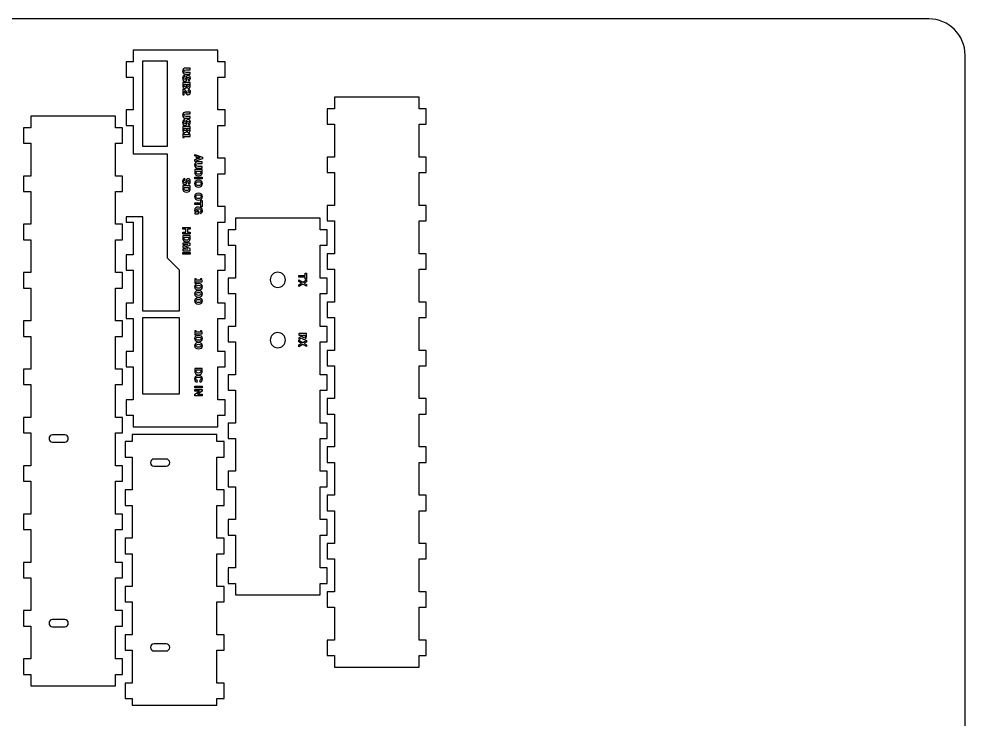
# Model space of a CAD drawing. Extents: x 15 to 785, y -585 to -15.
# Drawn here: x 393.1 to 785, y -304.9 to -15 of the extents above; entities that cross this region are included whole.
import ezdxf

# ---------------------------------------------------------------- set-up
doc = ezdxf.new("R2010")
doc.units = 0
doc.header["$MEASUREMENT"] = 0
doc.layers.add('LAYER_1', color=7, linetype='CONTINUOUS')

# ---------------------------------------------------------------- blocks, each defined once
blk = doc.blocks.new('BLOCK_2')
at = {"layer": 'LAYER_1', "color": 250}
blk.add_open_spline([(785, -570), (785, -578.28), (778.28, -585), (770, -585), (770, -585), (30, -585), (30, -585), (21.72, -585), (15, -578.28), (15, -570), (15, -570), (15, -30), (15, -30), (15, -21.72), (21.72, -15), (30, -15), (30, -15), (770, -15), (770, -15), (778.28, -15), (785, -21.72), (785, -30), (785, -30), (785, -570), (785, -570)], degree=3, knots=[0, 0, 0, 0, 1, 1, 1, 2, 2, 2, 3, 3, 3, 4, 4, 4, 5, 5, 5, 6, 6, 6, 7, 7, 7, 8, 8, 8, 8], dxfattribs=at)
blk = doc.blocks.new('BLOCK_10')
at = {"layer": 'LAYER_1', "color": 212}
for points in [[(469.06, -167.09), (469.06, -167.77), (465.93, -167.77), (465.93, -167.09), (469.06, -167.09)], [(469.06, -168.45), (469.06, -169.14), (467.06, -170.45), (467.06, -170.46), (469.06, -170.46), (469.06, -171.09), (465.93, -171.09), (465.93, -170.46), (467.94, -169.09), (467.94, -169.09), (465.93, -169.09), (465.93, -168.45), (469.06, -168.45)]]:
    blk.add_lwpolyline(points, dxfattribs=at)
for points, knots in [([(469.06, -159.7), (469.06, -159.7), (469.06, -160.66), (469.06, -160.66), (469.06, -161.61), (468.65, -162.33), (467.51, -162.33), (466.33, -162.33), (465.93, -161.6), (465.93, -160.66), (465.93, -160.66), (465.93, -159.7), (465.93, -159.7), (465.93, -159.7), (469.06, -159.7), (469.06, -159.7)], [0, 0, 0, 0, 1, 1, 1, 2, 2, 2, 3, 3, 3, 4, 4, 4, 5, 5, 5, 5]), ([(466.48, -160.7), (466.48, -161.38), (466.79, -161.64), (467.5, -161.64), (468.17, -161.64), (468.48, -161.38), (468.48, -160.69), (468.48, -160.69), (468.48, -160.38), (468.48, -160.38), (468.48, -160.38), (466.48, -160.38), (466.48, -160.38), (466.48, -160.38), (466.48, -160.7), (466.48, -160.7)], [0, 0, 0, 0, 1, 1, 1, 2, 2, 2, 3, 3, 3, 4, 4, 4, 5, 5, 5, 5]), ([(467.5, -162.68), (468.58, -162.68), (469.12, -163.31), (469.12, -164.1), (469.12, -164.89), (468.69, -165.24), (468.13, -165.37), (468.13, -165.37), (467.94, -164.72), (467.94, -164.72), (468.3, -164.62), (468.55, -164.47), (468.55, -164.1), (468.55, -163.62), (468.14, -163.37), (467.5, -163.37), (466.84, -163.37), (466.42, -163.63), (466.42, -164.11), (466.42, -164.47), (466.65, -164.66), (467.08, -164.77), (467.08, -164.77), (466.94, -165.41), (466.94, -165.41), (466.31, -165.26), (465.87, -164.89), (465.87, -164.1), (465.87, -163.29), (466.39, -162.68), (467.5, -162.68)], [0, 0, 0, 0, 1, 1, 1, 2, 2, 2, 3, 3, 3, 4, 4, 4, 5, 5, 5, 6, 6, 6, 7, 7, 7, 8, 8, 8, 9, 9, 9, 10, 10, 10, 10])]:
    blk.add_open_spline(points, degree=3, knots=knots, dxfattribs=at)
blk = doc.blocks.new('BLOCK_11')
at = {"layer": 'LAYER_1', "color": 212}
for points, knots in [([(466.46, -144.16), (466.46, -144.16), (466.46, -144.72), (466.46, -144.72), (466.46, -144.72), (468.44, -144.72), (468.44, -144.72), (468.36, -144.57), (468.29, -144.35), (468.29, -144.16), (468.29, -144.16), (468.85, -144.16), (468.85, -144.16), (468.86, -144.41), (468.93, -144.6), (469.06, -144.74), (469.06, -144.74), (469.06, -145.39), (469.06, -145.39), (469.06, -145.39), (466.46, -145.39), (466.46, -145.39), (466.46, -145.39), (466.46, -145.88), (466.46, -145.88), (466.46, -145.88), (465.93, -145.88), (465.93, -145.88), (465.93, -145.88), (465.93, -144.16), (465.93, -144.16), (465.93, -144.16), (466.46, -144.16), (466.46, -144.16)], [0, 0, 0, 0, 1, 1, 1, 2, 2, 2, 3, 3, 3, 4, 4, 4, 5, 5, 5, 6, 6, 6, 7, 7, 7, 8, 8, 8, 9, 9, 9, 10, 10, 10, 11, 11, 11, 11]), ([(467.49, -146.09), (468.47, -146.09), (469.12, -146.57), (469.12, -147.39), (469.12, -148.21), (468.47, -148.69), (467.49, -148.69), (466.51, -148.69), (465.87, -148.21), (465.87, -147.39), (465.87, -146.57), (466.51, -146.09), (467.49, -146.09)], [0, 0, 0, 0, 1, 1, 1, 2, 2, 2, 3, 3, 3, 4, 4, 4, 4]), ([(467.49, -148.01), (468.21, -148.01), (468.57, -147.78), (468.57, -147.39), (468.57, -146.98), (468.21, -146.77), (467.49, -146.77), (466.78, -146.77), (466.4, -147), (466.4, -147.39), (466.4, -147.79), (466.78, -148.01), (467.49, -148.01)], [0, 0, 0, 0, 1, 1, 1, 2, 2, 2, 3, 3, 3, 4, 4, 4, 4]), ([(467.49, -149.03), (468.47, -149.03), (469.12, -149.51), (469.12, -150.34), (469.12, -151.16), (468.47, -151.63), (467.49, -151.63), (466.51, -151.63), (465.87, -151.16), (465.87, -150.34), (465.87, -149.51), (466.51, -149.03), (467.49, -149.03)], [0, 0, 0, 0, 1, 1, 1, 2, 2, 2, 3, 3, 3, 4, 4, 4, 4]), ([(467.49, -150.95), (468.21, -150.95), (468.57, -150.73), (468.57, -150.34), (468.57, -149.93), (468.21, -149.72), (467.49, -149.72), (466.78, -149.72), (466.4, -149.94), (466.4, -150.34), (466.4, -150.74), (466.78, -150.95), (467.49, -150.95)], [0, 0, 0, 0, 1, 1, 1, 2, 2, 2, 3, 3, 3, 4, 4, 4, 4])]:
    blk.add_open_spline(points, degree=3, knots=knots, dxfattribs=at)
blk = doc.blocks.new('BLOCK_12')
at = {"layer": 'LAYER_1', "color": 212}
for points, knots in [([(467.49, -124.61), (468.47, -124.61), (469.12, -125.09), (469.12, -125.92), (469.12, -126.74), (468.47, -127.21), (467.49, -127.21), (466.51, -127.21), (465.87, -126.74), (465.87, -125.92), (465.87, -125.09), (466.51, -124.61), (467.49, -124.61)], [0, 0, 0, 0, 1, 1, 1, 2, 2, 2, 3, 3, 3, 4, 4, 4, 4]), ([(466.46, -122.68), (466.46, -122.68), (466.46, -123.25), (466.46, -123.25), (466.46, -123.25), (468.44, -123.25), (468.44, -123.25), (468.36, -123.1), (468.29, -122.87), (468.29, -122.69), (468.29, -122.69), (468.85, -122.69), (468.85, -122.69), (468.86, -122.93), (468.93, -123.13), (469.06, -123.27), (469.06, -123.27), (469.06, -123.91), (469.06, -123.91), (469.06, -123.91), (466.46, -123.91), (466.46, -123.91), (466.46, -123.91), (466.46, -124.41), (466.46, -124.41), (466.46, -124.41), (465.93, -124.41), (465.93, -124.41), (465.93, -124.41), (465.93, -122.68), (465.93, -122.68), (465.93, -122.68), (466.46, -122.68), (466.46, -122.68)], [0, 0, 0, 0, 1, 1, 1, 2, 2, 2, 3, 3, 3, 4, 4, 4, 5, 5, 5, 6, 6, 6, 7, 7, 7, 8, 8, 8, 9, 9, 9, 10, 10, 10, 11, 11, 11, 11]), ([(467.49, -126.53), (468.21, -126.53), (468.57, -126.31), (468.57, -125.92), (468.57, -125.51), (468.21, -125.3), (467.49, -125.3), (466.78, -125.3), (466.4, -125.52), (466.4, -125.92), (466.4, -126.32), (466.78, -126.53), (467.49, -126.53)], [0, 0, 0, 0, 1, 1, 1, 2, 2, 2, 3, 3, 3, 4, 4, 4, 4]), ([(467.49, -127.56), (468.47, -127.56), (469.12, -128.04), (469.12, -128.86), (469.12, -129.69), (468.47, -130.16), (467.49, -130.16), (466.51, -130.16), (465.87, -129.69), (465.87, -128.86), (465.87, -128.04), (466.51, -127.56), (467.49, -127.56)], [0, 0, 0, 0, 1, 1, 1, 2, 2, 2, 3, 3, 3, 4, 4, 4, 4]), ([(467.49, -129.48), (468.21, -129.48), (468.57, -129.26), (468.57, -128.86), (468.57, -128.46), (468.21, -128.24), (467.49, -128.24), (466.78, -128.24), (466.4, -128.47), (466.4, -128.86), (466.4, -129.26), (466.78, -129.48), (467.49, -129.48)], [0, 0, 0, 0, 1, 1, 1, 2, 2, 2, 3, 3, 3, 4, 4, 4, 4]), ([(467.49, -130.51), (468.47, -130.51), (469.12, -130.99), (469.12, -131.81), (469.12, -132.63), (468.47, -133.11), (467.49, -133.11), (466.51, -133.11), (465.87, -132.63), (465.87, -131.81), (465.87, -130.99), (466.51, -130.51), (467.49, -130.51)], [0, 0, 0, 0, 1, 1, 1, 2, 2, 2, 3, 3, 3, 4, 4, 4, 4]), ([(467.49, -132.43), (468.21, -132.43), (468.57, -132.2), (468.57, -131.81), (468.57, -131.4), (468.21, -131.19), (467.49, -131.19), (466.78, -131.19), (466.4, -131.42), (466.4, -131.81), (466.4, -132.21), (466.78, -132.43), (467.49, -132.43)], [0, 0, 0, 0, 1, 1, 1, 2, 2, 2, 3, 3, 3, 4, 4, 4, 4])]:
    blk.add_open_spline(points, degree=3, knots=knots, dxfattribs=at)
blk = doc.blocks.new('BLOCK_13')
at = {"layer": 'LAYER_1', "color": 212}
for points in [[(464.09, -101.42), (464.09, -102.11), (462.87, -102.11), (462.87, -103.34), (464.09, -103.34), (464.09, -104.03), (460.96, -104.03), (460.96, -103.34), (462.3, -103.34), (462.3, -102.11), (460.96, -102.11), (460.96, -101.42), (464.09, -101.42)], [(464.09, -111.69), (464.09, -112.37), (460.96, -112.37), (460.96, -111.69), (464.09, -111.69)]]:
    blk.add_lwpolyline(points, dxfattribs=at)
for points, knots in [([(464.09, -104.67), (464.09, -104.67), (464.09, -105.63), (464.09, -105.63), (464.09, -106.59), (463.68, -107.31), (462.54, -107.31), (461.36, -107.31), (460.96, -106.58), (460.96, -105.63), (460.96, -105.63), (460.96, -104.67), (460.96, -104.67), (460.96, -104.67), (464.09, -104.67), (464.09, -104.67)], [0, 0, 0, 0, 1, 1, 1, 2, 2, 2, 3, 3, 3, 4, 4, 4, 5, 5, 5, 5]), ([(461.52, -105.68), (461.52, -106.36), (461.82, -106.62), (462.53, -106.62), (463.2, -106.62), (463.51, -106.36), (463.51, -105.67), (463.51, -105.67), (463.51, -105.36), (463.51, -105.36), (463.51, -105.36), (461.52, -105.36), (461.52, -105.36), (461.52, -105.36), (461.52, -105.68), (461.52, -105.68)], [0, 0, 0, 0, 1, 1, 1, 2, 2, 2, 3, 3, 3, 4, 4, 4, 5, 5, 5, 5]), ([(464.09, -107.81), (464.09, -107.81), (464.09, -108.72), (464.09, -108.72), (464.09, -108.72), (461.79, -109.41), (461.79, -109.41), (461.79, -109.41), (461.79, -109.42), (461.79, -109.42), (461.79, -109.42), (464.09, -110.07), (464.09, -110.07), (464.09, -110.07), (464.09, -111.01), (464.09, -111.01), (464.09, -111.01), (460.96, -111.01), (460.96, -111.01), (460.96, -111.01), (460.96, -110.34), (460.96, -110.34), (460.96, -110.34), (463.09, -110.34), (463.09, -110.34), (463.09, -110.34), (463.09, -110.33), (463.09, -110.33), (462.82, -110.29), (462.63, -110.23), (462.4, -110.16), (462.4, -110.16), (460.96, -109.69), (460.96, -109.69), (460.96, -109.69), (460.96, -109.08), (460.96, -109.08), (460.96, -109.08), (462.4, -108.62), (462.4, -108.62), (462.63, -108.54), (462.77, -108.5), (463.13, -108.43), (463.13, -108.43), (463.13, -108.42), (463.13, -108.42), (463.13, -108.42), (460.96, -108.42), (460.96, -108.42), (460.96, -108.42), (460.96, -107.81), (460.96, -107.81), (460.96, -107.81), (464.09, -107.81), (464.09, -107.81)], [0, 0, 0, 0, 1, 1, 1, 2, 2, 2, 3, 3, 3, 4, 4, 4, 5, 5, 5, 6, 6, 6, 7, 7, 7, 8, 8, 8, 9, 9, 9, 10, 10, 10, 11, 11, 11, 12, 12, 12, 13, 13, 13, 14, 14, 14, 15, 15, 15, 16, 16, 16, 17, 17, 17, 18, 18, 18, 18])]:
    blk.add_open_spline(points, degree=3, knots=knots, dxfattribs=at)
blk = doc.blocks.new('BLOCK_14')
at = {"layer": 'LAYER_1', "color": 212}
blk.add_lwpolyline([(468.48, -91.15), (468.48, -90.22), (469.06, -90.22), (469.06, -92.78), (468.48, -92.78), (468.48, -91.84), (465.93, -91.84), (465.93, -91.15), (468.48, -91.15)], dxfattribs=at)
for points, knots in [([(467.49, -87.11), (468.59, -87.11), (469.12, -87.83), (469.12, -88.59), (469.12, -89.34), (468.59, -90.06), (467.49, -90.06), (466.39, -90.06), (465.87, -89.34), (465.87, -88.59), (465.87, -87.83), (466.39, -87.11), (467.49, -87.11)], [0, 0, 0, 0, 1, 1, 1, 2, 2, 2, 3, 3, 3, 4, 4, 4, 4]), ([(467.49, -89.38), (468.15, -89.38), (468.55, -89.07), (468.55, -88.59), (468.55, -88.1), (468.15, -87.8), (467.49, -87.8), (466.84, -87.8), (466.42, -88.1), (466.42, -88.59), (466.42, -89.07), (466.84, -89.38), (467.49, -89.38)], [0, 0, 0, 0, 1, 1, 1, 2, 2, 2, 3, 3, 3, 4, 4, 4, 4]), ([(467.5, -92.93), (468.49, -92.93), (469.12, -93.47), (469.12, -94.35), (469.12, -94.95), (468.88, -95.42), (468.11, -95.62), (468.11, -95.62), (467.94, -94.99), (467.94, -94.99), (468.38, -94.86), (468.55, -94.66), (468.55, -94.35), (468.55, -94.1), (468.4, -93.62), (467.52, -93.62), (466.64, -93.62), (466.42, -94.05), (466.42, -94.38), (466.42, -94.72), (466.64, -94.96), (466.98, -95.02), (466.98, -95.02), (466.98, -94.48), (466.98, -94.48), (466.98, -94.48), (467.5, -94.48), (467.5, -94.48), (467.5, -94.48), (467.5, -95.68), (467.5, -95.68), (467.5, -95.68), (465.93, -95.68), (465.93, -95.68), (465.93, -95.68), (465.93, -95.12), (465.93, -95.12), (465.93, -95.12), (466.36, -95.12), (466.36, -95.12), (466.36, -95.12), (466.36, -95.12), (466.36, -95.12), (466.17, -95.05), (465.87, -94.77), (465.87, -94.3), (465.87, -93.35), (466.56, -92.93), (467.5, -92.93)], [0, 0, 0, 0, 1, 1, 1, 2, 2, 2, 3, 3, 3, 4, 4, 4, 5, 5, 5, 6, 6, 6, 7, 7, 7, 8, 8, 8, 9, 9, 9, 10, 10, 10, 11, 11, 11, 12, 12, 12, 13, 13, 13, 14, 14, 14, 15, 15, 15, 16, 16, 16, 16])]:
    blk.add_open_spline(points, degree=3, knots=knots, dxfattribs=at)
blk = doc.blocks.new('BLOCK_15')
at = {"layer": 'LAYER_1', "color": 212}
for points, knots in [([(461.67, -81.04), (461.67, -81.04), (461.98, -81.56), (461.98, -81.56), (461.64, -81.73), (461.44, -82.05), (461.44, -82.41), (461.44, -82.72), (461.56, -82.95), (461.8, -82.95), (462.04, -82.95), (462.14, -82.73), (462.26, -82.32), (462.41, -81.76), (462.56, -81.18), (463.21, -81.18), (463.8, -81.18), (464.15, -81.63), (464.15, -82.31), (464.15, -82.95), (463.84, -83.33), (463.51, -83.55), (463.51, -83.55), (463.14, -83.07), (463.14, -83.07), (463.41, -82.91), (463.59, -82.61), (463.59, -82.3), (463.59, -82.01), (463.46, -81.85), (463.27, -81.85), (463.02, -81.85), (462.93, -82.08), (462.82, -82.49), (462.67, -83.04), (462.5, -83.63), (461.85, -83.63), (461.35, -83.63), (460.9, -83.25), (460.9, -82.37), (460.9, -81.7), (461.22, -81.27), (461.67, -81.04)], [0, 0, 0, 0, 1, 1, 1, 2, 2, 2, 3, 3, 3, 4, 4, 4, 5, 5, 5, 6, 6, 6, 7, 7, 7, 8, 8, 8, 9, 9, 9, 10, 10, 10, 11, 11, 11, 12, 12, 12, 13, 13, 13, 14, 14, 14, 14]), ([(464.09, -84.14), (464.09, -84.14), (464.09, -85.1), (464.09, -85.1), (464.09, -86.06), (463.68, -86.78), (462.54, -86.78), (461.36, -86.78), (460.96, -86.04), (460.96, -85.1), (460.96, -85.1), (460.96, -84.14), (460.96, -84.14), (460.96, -84.14), (464.09, -84.14), (464.09, -84.14)], [0, 0, 0, 0, 1, 1, 1, 2, 2, 2, 3, 3, 3, 4, 4, 4, 5, 5, 5, 5]), ([(461.52, -85.15), (461.52, -85.83), (461.82, -86.09), (462.53, -86.09), (463.2, -86.09), (463.51, -85.82), (463.51, -85.14), (463.51, -85.14), (463.51, -84.82), (463.51, -84.82), (463.51, -84.82), (461.52, -84.82), (461.52, -84.82), (461.52, -84.82), (461.52, -85.15), (461.52, -85.15)], [0, 0, 0, 0, 1, 1, 1, 2, 2, 2, 3, 3, 3, 4, 4, 4, 5, 5, 5, 5])]:
    blk.add_open_spline(points, degree=3, knots=knots, dxfattribs=at)
blk = doc.blocks.new('BLOCK_16')
at = {"layer": 'LAYER_1', "color": 212}
for points in [[(469.07, -72.22), (469.07, -72.87), (465.93, -73.98), (465.93, -73.28), (466.62, -73.05), (466.62, -71.98), (465.93, -71.74), (465.93, -71.11), (469.07, -72.22)], [(467.12, -72.89), (468.19, -72.53), (468.19, -72.52), (467.12, -72.15), (467.12, -72.89)], [(469.06, -80.52), (469.06, -81.2), (465.93, -81.2), (465.93, -80.52), (469.06, -80.52)]]:
    blk.add_lwpolyline(points, dxfattribs=at)
for points, knots in [([(467.12, -74.23), (467.12, -74.23), (469.06, -74.23), (469.06, -74.23), (469.06, -74.23), (469.06, -74.92), (469.06, -74.92), (469.06, -74.92), (467.14, -74.92), (467.14, -74.92), (466.69, -74.92), (466.43, -75.1), (466.43, -75.51), (466.43, -75.91), (466.68, -76.08), (467.14, -76.08), (467.14, -76.08), (469.06, -76.08), (469.06, -76.08), (469.06, -76.08), (469.06, -76.76), (469.06, -76.76), (469.06, -76.76), (467.13, -76.76), (467.13, -76.76), (466.36, -76.76), (465.88, -76.37), (465.88, -75.5), (465.88, -74.63), (466.36, -74.23), (467.12, -74.23)], [0, 0, 0, 0, 1, 1, 1, 2, 2, 2, 3, 3, 3, 4, 4, 4, 5, 5, 5, 6, 6, 6, 7, 7, 7, 8, 8, 8, 9, 9, 9, 10, 10, 10, 10]), ([(469.06, -77.35), (469.06, -77.35), (469.06, -78.31), (469.06, -78.31), (469.06, -79.27), (468.65, -79.99), (467.51, -79.99), (466.33, -79.99), (465.93, -79.26), (465.93, -78.31), (465.93, -78.31), (465.93, -77.35), (465.93, -77.35), (465.93, -77.35), (469.06, -77.35), (469.06, -77.35)], [0, 0, 0, 0, 1, 1, 1, 2, 2, 2, 3, 3, 3, 4, 4, 4, 5, 5, 5, 5]), ([(466.48, -78.36), (466.48, -79.04), (466.79, -79.3), (467.5, -79.3), (468.17, -79.3), (468.48, -79.04), (468.48, -78.35), (468.48, -78.35), (468.48, -78.04), (468.48, -78.04), (468.48, -78.04), (466.48, -78.04), (466.48, -78.04), (466.48, -78.04), (466.48, -78.36), (466.48, -78.36)], [0, 0, 0, 0, 1, 1, 1, 2, 2, 2, 3, 3, 3, 4, 4, 4, 5, 5, 5, 5]), ([(467.49, -81.73), (468.59, -81.73), (469.12, -82.45), (469.12, -83.21), (469.12, -83.96), (468.59, -84.68), (467.49, -84.68), (466.39, -84.68), (465.87, -83.96), (465.87, -83.21), (465.87, -82.45), (466.39, -81.73), (467.49, -81.73)], [0, 0, 0, 0, 1, 1, 1, 2, 2, 2, 3, 3, 3, 4, 4, 4, 4]), ([(467.49, -84), (468.15, -84), (468.55, -83.69), (468.55, -83.21), (468.55, -82.72), (468.15, -82.42), (467.49, -82.42), (466.84, -82.42), (466.42, -82.72), (466.42, -83.21), (466.42, -83.69), (466.84, -84), (467.49, -84)], [0, 0, 0, 0, 1, 1, 1, 2, 2, 2, 3, 3, 3, 4, 4, 4, 4])]:
    blk.add_open_spline(points, degree=3, knots=knots, dxfattribs=at)
blk = doc.blocks.new('BLOCK_17')
at = {"layer": 'LAYER_1', "color": 212}
for points, knots in [([(462.16, -53.62), (462.16, -53.62), (464.09, -53.62), (464.09, -53.62), (464.09, -53.62), (464.09, -54.31), (464.09, -54.31), (464.09, -54.31), (462.17, -54.31), (462.17, -54.31), (461.72, -54.31), (461.47, -54.48), (461.47, -54.89), (461.47, -55.3), (461.72, -55.47), (462.17, -55.47), (462.17, -55.47), (464.09, -55.47), (464.09, -55.47), (464.09, -55.47), (464.09, -56.14), (464.09, -56.14), (464.09, -56.14), (462.16, -56.14), (462.16, -56.14), (461.39, -56.14), (460.91, -55.75), (460.91, -54.88), (460.91, -54.01), (461.39, -53.62), (462.16, -53.62)], [0, 0, 0, 0, 1, 1, 1, 2, 2, 2, 3, 3, 3, 4, 4, 4, 5, 5, 5, 6, 6, 6, 7, 7, 7, 8, 8, 8, 9, 9, 9, 10, 10, 10, 10]), ([(461.67, -56.52), (461.67, -56.52), (461.98, -57.04), (461.98, -57.04), (461.64, -57.21), (461.44, -57.52), (461.44, -57.88), (461.44, -58.2), (461.56, -58.43), (461.8, -58.43), (462.04, -58.43), (462.14, -58.2), (462.26, -57.79), (462.41, -57.24), (462.56, -56.65), (463.21, -56.65), (463.8, -56.65), (464.15, -57.11), (464.15, -57.78), (464.15, -58.42), (463.84, -58.81), (463.51, -59.03), (463.51, -59.03), (463.14, -58.55), (463.14, -58.55), (463.41, -58.38), (463.59, -58.08), (463.59, -57.78), (463.59, -57.49), (463.46, -57.32), (463.27, -57.32), (463.02, -57.32), (462.93, -57.56), (462.82, -57.97), (462.67, -58.52), (462.5, -59.1), (461.85, -59.1), (461.35, -59.1), (460.9, -58.72), (460.9, -57.85), (460.9, -57.17), (461.22, -56.75), (461.67, -56.52)], [0, 0, 0, 0, 1, 1, 1, 2, 2, 2, 3, 3, 3, 4, 4, 4, 5, 5, 5, 6, 6, 6, 7, 7, 7, 8, 8, 8, 9, 9, 9, 10, 10, 10, 11, 11, 11, 12, 12, 12, 13, 13, 13, 14, 14, 14, 14]), ([(464.09, -59.61), (464.09, -59.61), (464.09, -60.87), (464.09, -60.87), (464.09, -61.44), (463.95, -61.98), (463.31, -61.98), (462.87, -61.98), (462.66, -61.7), (462.6, -61.39), (462.6, -61.39), (462.59, -61.39), (462.59, -61.39), (462.52, -61.77), (462.32, -62.07), (461.82, -62.07), (461.19, -62.07), (460.96, -61.51), (460.96, -60.93), (460.96, -60.93), (460.96, -59.61), (460.96, -59.61), (460.96, -59.61), (464.09, -59.61), (464.09, -59.61)], [0, 0, 0, 0, 1, 1, 1, 2, 2, 2, 3, 3, 3, 4, 4, 4, 5, 5, 5, 6, 6, 6, 7, 7, 7, 8, 8, 8, 8]), ([(461.5, -62.45), (461.5, -62.45), (461.5, -63.01), (461.5, -63.01), (461.5, -63.01), (463.47, -63.01), (463.47, -63.01), (463.39, -62.86), (463.32, -62.64), (463.32, -62.46), (463.32, -62.46), (463.89, -62.46), (463.89, -62.46), (463.89, -62.7), (463.96, -62.89), (464.09, -63.03), (464.09, -63.03), (464.09, -63.68), (464.09, -63.68), (464.09, -63.68), (461.5, -63.68), (461.5, -63.68), (461.5, -63.68), (461.5, -64.17), (461.5, -64.17), (461.5, -64.17), (460.96, -64.17), (460.96, -64.17), (460.96, -64.17), (460.96, -62.45), (460.96, -62.45), (460.96, -62.45), (461.5, -62.45), (461.5, -62.45)], [0, 0, 0, 0, 1, 1, 1, 2, 2, 2, 3, 3, 3, 4, 4, 4, 5, 5, 5, 6, 6, 6, 7, 7, 7, 8, 8, 8, 9, 9, 9, 10, 10, 10, 11, 11, 11, 11]), ([(461.48, -60.85), (461.48, -61.23), (461.64, -61.4), (461.9, -61.4), (462.18, -61.4), (462.31, -61.2), (462.31, -60.82), (462.31, -60.82), (462.31, -60.29), (462.31, -60.29), (462.31, -60.29), (461.48, -60.29), (461.48, -60.29), (461.48, -60.29), (461.48, -60.85), (461.48, -60.85)], [0, 0, 0, 0, 1, 1, 1, 2, 2, 2, 3, 3, 3, 4, 4, 4, 5, 5, 5, 5]), ([(462.8, -60.8), (462.8, -61.16), (462.93, -61.32), (463.18, -61.32), (463.42, -61.32), (463.56, -61.18), (463.56, -60.81), (463.56, -60.81), (463.56, -60.29), (463.56, -60.29), (463.56, -60.29), (462.8, -60.29), (462.8, -60.29), (462.8, -60.29), (462.8, -60.8), (462.8, -60.8)], [0, 0, 0, 0, 1, 1, 1, 2, 2, 2, 3, 3, 3, 4, 4, 4, 5, 5, 5, 5])]:
    blk.add_open_spline(points, degree=3, knots=knots, dxfattribs=at)
blk = doc.blocks.new('BLOCK_18')
at = {"layer": 'LAYER_1', "color": 212}
for points, knots in [([(461.67, -38.24), (461.67, -38.24), (461.98, -38.76), (461.98, -38.76), (461.64, -38.93), (461.44, -39.25), (461.44, -39.61), (461.44, -39.92), (461.56, -40.15), (461.8, -40.15), (462.04, -40.15), (462.14, -39.93), (462.26, -39.52), (462.41, -38.96), (462.56, -38.38), (463.21, -38.38), (463.8, -38.38), (464.15, -38.83), (464.15, -39.51), (464.15, -40.15), (463.84, -40.53), (463.51, -40.75), (463.51, -40.75), (463.14, -40.27), (463.14, -40.27), (463.41, -40.11), (463.59, -39.81), (463.59, -39.5), (463.59, -39.21), (463.46, -39.05), (463.27, -39.05), (463.02, -39.05), (462.93, -39.28), (462.82, -39.69), (462.67, -40.24), (462.5, -40.83), (461.85, -40.83), (461.35, -40.83), (460.9, -40.45), (460.9, -39.57), (460.9, -38.9), (461.22, -38.47), (461.67, -38.24)], [0, 0, 0, 0, 1, 1, 1, 2, 2, 2, 3, 3, 3, 4, 4, 4, 5, 5, 5, 6, 6, 6, 7, 7, 7, 8, 8, 8, 9, 9, 9, 10, 10, 10, 11, 11, 11, 12, 12, 12, 13, 13, 13, 14, 14, 14, 14]), ([(462.16, -35.34), (462.16, -35.34), (464.09, -35.34), (464.09, -35.34), (464.09, -35.34), (464.09, -36.03), (464.09, -36.03), (464.09, -36.03), (462.17, -36.03), (462.17, -36.03), (461.72, -36.03), (461.47, -36.2), (461.47, -36.61), (461.47, -37.02), (461.72, -37.19), (462.17, -37.19), (462.17, -37.19), (464.09, -37.19), (464.09, -37.19), (464.09, -37.19), (464.09, -37.87), (464.09, -37.87), (464.09, -37.87), (462.16, -37.87), (462.16, -37.87), (461.39, -37.87), (460.91, -37.48), (460.91, -36.61), (460.91, -35.73), (461.39, -35.34), (462.16, -35.34)], [0, 0, 0, 0, 1, 1, 1, 2, 2, 2, 3, 3, 3, 4, 4, 4, 5, 5, 5, 6, 6, 6, 7, 7, 7, 8, 8, 8, 9, 9, 9, 10, 10, 10, 10]), ([(464.09, -41.34), (464.09, -41.34), (464.09, -42.59), (464.09, -42.59), (464.09, -43.17), (463.95, -43.71), (463.31, -43.71), (462.87, -43.71), (462.66, -43.43), (462.6, -43.11), (462.6, -43.11), (462.59, -43.11), (462.59, -43.11), (462.52, -43.49), (462.32, -43.79), (461.82, -43.79), (461.19, -43.79), (460.96, -43.24), (460.96, -42.66), (460.96, -42.66), (460.96, -41.34), (460.96, -41.34), (460.96, -41.34), (464.09, -41.34), (464.09, -41.34)], [0, 0, 0, 0, 1, 1, 1, 2, 2, 2, 3, 3, 3, 4, 4, 4, 5, 5, 5, 6, 6, 6, 7, 7, 7, 8, 8, 8, 8]), ([(461.48, -42.57), (461.48, -42.95), (461.64, -43.12), (461.9, -43.12), (462.18, -43.12), (462.31, -42.92), (462.31, -42.54), (462.31, -42.54), (462.31, -42.02), (462.31, -42.02), (462.31, -42.02), (461.48, -42.02), (461.48, -42.02), (461.48, -42.02), (461.48, -42.57), (461.48, -42.57)], [0, 0, 0, 0, 1, 1, 1, 2, 2, 2, 3, 3, 3, 4, 4, 4, 5, 5, 5, 5]), ([(462.8, -42.52), (462.8, -42.88), (462.93, -43.05), (463.18, -43.05), (463.42, -43.05), (463.56, -42.9), (463.56, -42.53), (463.56, -42.53), (463.56, -42.02), (463.56, -42.02), (463.56, -42.02), (462.8, -42.02), (462.8, -42.02), (462.8, -42.02), (462.8, -42.52), (462.8, -42.52)], [0, 0, 0, 0, 1, 1, 1, 2, 2, 2, 3, 3, 3, 4, 4, 4, 5, 5, 5, 5]), ([(461.03, -44.15), (461.48, -44.15), (461.92, -44.26), (462.45, -45.08), (462.76, -45.57), (462.87, -45.76), (463.19, -45.76), (463.42, -45.76), (463.57, -45.61), (463.57, -45.35), (463.57, -45.1), (463.41, -44.84), (463.12, -44.66), (463.12, -44.66), (463.47, -44.18), (463.47, -44.18), (463.88, -44.45), (464.15, -44.82), (464.15, -45.37), (464.15, -46.04), (463.79, -46.43), (463.24, -46.43), (462.89, -46.43), (462.58, -46.33), (462.2, -45.73), (461.91, -45.28), (461.68, -44.98), (461.5, -44.96), (461.5, -44.96), (461.5, -46.45), (461.5, -46.45), (461.5, -46.45), (460.96, -46.45), (460.96, -46.45), (460.96, -46.45), (460.96, -44.15), (460.96, -44.15), (460.96, -44.15), (461.03, -44.15), (461.03, -44.15)], [0, 0, 0, 0, 1, 1, 1, 2, 2, 2, 3, 3, 3, 4, 4, 4, 5, 5, 5, 6, 6, 6, 7, 7, 7, 8, 8, 8, 9, 9, 9, 10, 10, 10, 11, 11, 11, 12, 12, 12, 13, 13, 13, 13])]:
    blk.add_open_spline(points, degree=3, knots=knots, dxfattribs=at)
blk = doc.blocks.new('BLOCK_19')
at = {"layer": 'LAYER_1', "color": 212}
for points in [[(511.63, -121.21), (511.63, -120.28), (512.2, -120.28), (512.2, -122.83), (511.63, -122.83), (511.63, -121.9), (509.07, -121.9), (509.07, -121.21), (511.63, -121.21)], [(510.73, -124.02), (512.2, -123.11), (512.2, -123.89), (511.26, -124.45), (512.2, -124.98), (512.2, -125.69), (510.72, -124.8), (509.07, -125.82), (509.07, -125.05), (510.17, -124.39), (509.07, -123.74), (509.07, -123.02), (510.73, -124.02)]]:
    blk.add_lwpolyline(points, dxfattribs=at)
blk = doc.blocks.new('BLOCK_20')
at = {"layer": 'LAYER_1', "color": 212}
blk.add_lwpolyline([(510.69, -149.01), (512.17, -148.09), (512.17, -148.88), (511.23, -149.44), (512.17, -149.97), (512.17, -150.68), (510.69, -149.79), (509.04, -150.8), (509.04, -150.03), (510.14, -149.37), (509.04, -148.73), (509.04, -148), (510.69, -149.01)], dxfattribs=at)
for points, knots in [([(512.17, -145.29), (512.17, -145.29), (512.17, -146.47), (512.17, -146.47), (512.17, -147.24), (511.9, -147.7), (511.2, -147.7), (510.71, -147.7), (510.44, -147.47), (510.31, -147.05), (510.31, -147.05), (509.04, -147.74), (509.04, -147.74), (509.04, -147.74), (509.04, -147.02), (509.04, -147.02), (509.04, -147.02), (510.22, -146.37), (510.22, -146.37), (510.22, -146.37), (510.22, -145.97), (510.22, -145.97), (510.22, -145.97), (509.04, -145.97), (509.04, -145.97), (509.04, -145.97), (509.04, -145.29), (509.04, -145.29), (509.04, -145.29), (512.17, -145.29), (512.17, -145.29)], [0, 0, 0, 0, 1, 1, 1, 2, 2, 2, 3, 3, 3, 4, 4, 4, 5, 5, 5, 6, 6, 6, 7, 7, 7, 8, 8, 8, 9, 9, 9, 10, 10, 10, 10]), ([(510.75, -146.44), (510.75, -146.83), (510.87, -147.03), (511.19, -147.03), (511.49, -147.03), (511.61, -146.83), (511.61, -146.44), (511.61, -146.44), (511.61, -145.97), (511.61, -145.97), (511.61, -145.97), (510.75, -145.97), (510.75, -145.97), (510.75, -145.97), (510.75, -146.44), (510.75, -146.44)], [0, 0, 0, 0, 1, 1, 1, 2, 2, 2, 3, 3, 3, 4, 4, 4, 5, 5, 5, 5])]:
    blk.add_open_spline(points, degree=3, knots=knots, dxfattribs=at)

msp = doc.modelspace()

# ---------------------------------------------------------------- linework, layer by layer
at = {"layer": 'LAYER_1', "color": 250}
for points in [[(475.48, -179.1), (478.48, -179.1), (478.48, -172.7), (475.48, -172.7), (475.48, -159.1), (478.48, -159.1), (478.48, -152.7), (475.48, -152.7), (475.48, -139.1), (478.48, -139.1), (478.48, -132.7), (475.48, -132.7), (475.48, -119.1), (478.48, -119.1), (478.48, -112.7), (475.48, -112.7), (475.48, -99.1), (478.48, -99.1), (478.48, -92.7), (475.48, -92.7), (475.48, -79.1), (478.48, -79.1), (478.48, -72.7), (475.48, -72.7), (475.48, -59.1), (478.48, -59.1), (478.48, -52.7), (475.48, -52.7), (475.48, -39.1), (478.48, -39.1), (478.48, -32.7), (475.48, -32.7), (475.48, -27.9), (440.48, -27.9), (440.48, -32.7), (437.48, -32.7), (437.48, -39.1), (440.48, -39.1), (440.48, -52.7), (437.48, -52.7), (437.48, -59.1), (440.48, -59.1), (440.48, -67.9), (440.48, -67.9), (440.48, -70.9), (454.51, -70.9), (454.51, -113.9), (459.48, -118.87), (459.48, -136.09), (444.48, -136.09), (444.48, -116.79), (444.48, -98.4), (444.48, -96.92), (437.48, -96.92), (437.48, -97.4), (437.48, -98.4), (437.48, -99.1), (440.48, -99.1), (440.48, -112.7), (437.48, -112.7), (437.48, -119.1), (440.48, -119.1), (440.48, -132.7), (437.48, -132.7), (437.48, -139.1), (440.48, -139.1), (440.48, -152.7), (437.48, -152.7), (437.48, -159.1), (440.48, -159.1), (440.48, -172.7), (437.48, -172.7), (437.48, -179.1), (440.48, -179.1), (440.48, -183.9), (475.48, -183.9), (475.48, -179.1)], [(444.48, -67.9), (444.48, -32.4), (454.51, -32.4), (454.51, -67.9), (444.48, -67.9)], [(561.82, -58.65), (561.82, -52.25), (558.82, -52.25), (558.82, -47.45), (523.82, -47.45), (523.82, -52.25), (520.82, -52.25), (520.82, -58.65), (523.82, -58.65), (523.82, -72.25), (520.82, -72.25), (520.82, -78.65), (523.82, -78.65), (523.82, -92.25), (520.82, -92.25), (520.82, -98.65), (523.82, -98.65), (523.82, -112.25), (520.82, -112.25), (520.82, -118.65), (523.82, -118.65), (523.82, -132.25), (520.82, -132.25), (520.82, -138.65), (523.82, -138.65), (523.82, -152.25), (520.82, -152.25), (520.82, -158.65), (523.82, -158.65), (523.82, -172.25), (520.82, -172.25), (520.82, -178.65), (523.82, -178.65), (523.82, -192.25), (520.82, -192.25), (520.82, -198.65), (523.82, -198.65), (523.82, -212.25), (520.82, -212.25), (520.82, -218.65), (523.82, -218.65), (523.82, -232.25), (520.82, -232.25), (520.82, -238.65), (523.82, -238.65), (523.82, -252.25), (520.82, -252.25), (520.82, -258.65), (523.82, -258.65), (523.82, -272.25), (520.82, -272.25), (520.82, -278.65), (523.82, -278.65), (523.82, -283.44), (558.82, -283.44), (558.82, -278.65), (561.82, -278.65), (561.82, -272.25), (558.82, -272.25), (558.82, -258.65), (561.82, -258.65), (561.82, -252.25), (558.82, -252.25), (558.82, -238.65), (561.82, -238.65), (561.82, -232.25), (558.82, -232.25), (558.82, -218.65), (561.82, -218.65), (561.82, -212.25), (558.82, -212.25), (558.82, -198.65), (561.82, -198.65), (561.82, -192.25), (558.82, -192.25), (558.82, -178.65), (561.82, -178.65), (561.82, -172.25), (558.82, -172.25), (558.82, -158.65), (561.82, -158.65), (561.82, -152.25), (558.82, -152.25), (558.82, -138.65), (561.82, -138.65), (561.82, -132.25), (558.82, -132.25), (558.82, -118.65), (561.82, -118.65), (561.82, -112.25), (558.82, -112.25), (558.82, -98.65), (561.82, -98.65), (561.82, -92.25), (558.82, -92.25), (558.82, -78.65), (561.82, -78.65), (561.82, -72.25), (558.82, -72.25), (558.82, -58.65), (561.82, -58.65)], [(436.06, -66.45), (436.06, -60.05), (433.06, -60.05), (433.06, -55.25), (398.06, -55.25), (398.06, -60.05), (395.06, -60.05), (395.06, -66.45), (398.06, -66.45), (398.06, -80.05), (395.06, -80.05), (395.06, -86.45), (398.06, -86.45), (398.06, -100.05), (395.06, -100.05), (395.06, -106.45), (398.06, -106.45), (398.06, -120.05), (395.06, -120.05), (395.06, -126.45), (398.06, -126.45), (398.06, -140.05), (395.06, -140.05), (395.06, -146.45), (398.06, -146.45), (398.06, -160.05), (395.06, -160.05), (395.06, -166.45), (398.06, -166.45), (398.06, -180.05), (395.06, -180.05), (395.06, -186.45), (398.06, -186.45), (398.06, -200.05), (395.06, -200.05), (395.06, -206.45), (398.06, -206.45), (398.06, -220.05), (395.06, -220.05), (395.06, -226.45), (398.06, -226.45), (398.06, -240.05), (395.06, -240.05), (395.06, -246.45), (398.06, -246.45), (398.06, -260.05), (395.06, -260.05), (395.06, -266.45), (398.06, -266.45), (398.06, -280.05), (395.06, -280.05), (395.06, -286.45), (398.06, -286.45), (398.06, -291.25), (433.06, -291.25), (433.06, -286.45), (436.06, -286.45), (436.06, -280.05), (433.06, -280.05), (433.06, -266.45), (436.06, -266.45), (436.06, -260.05), (433.06, -260.05), (433.06, -246.45), (436.06, -246.45), (436.06, -240.05), (433.06, -240.05), (433.06, -226.45), (436.06, -226.45), (436.06, -220.05), (433.06, -220.05), (433.06, -206.45), (436.06, -206.45), (436.06, -200.05), (433.06, -200.05), (433.06, -186.45), (436.06, -186.45), (436.06, -180.05), (433.06, -180.05), (433.06, -166.45), (436.06, -166.45), (436.06, -160.05), (433.06, -160.05), (433.06, -146.45), (436.06, -146.45), (436.06, -140.05), (433.06, -140.05), (433.06, -126.45), (436.06, -126.45), (436.06, -120.05), (433.06, -120.05), (433.06, -106.45), (436.06, -106.45), (436.06, -100.05), (433.06, -100.05), (433.06, -86.45), (436.06, -86.45), (436.06, -80.05), (433.06, -80.05), (433.06, -66.45), (436.06, -66.45)], [(517.83, -253.55), (517.83, -248.75), (520.83, -248.75), (520.83, -242.35), (517.83, -242.35), (517.83, -228.75), (520.83, -228.75), (520.83, -222.35), (517.83, -222.35), (517.83, -208.75), (520.83, -208.75), (520.83, -202.35), (517.83, -202.35), (517.83, -188.75), (520.83, -188.75), (520.83, -182.35), (517.83, -182.35), (517.83, -168.75), (520.83, -168.75), (520.83, -162.35), (517.83, -162.35), (517.83, -148.75), (520.83, -148.75), (520.83, -142.35), (517.83, -142.35), (517.83, -128.75), (520.83, -128.75), (520.83, -122.35), (517.83, -122.35), (517.83, -108.75), (520.83, -108.75), (520.83, -102.35), (517.83, -102.35), (517.83, -97.55), (482.83, -97.55), (482.83, -102.35), (479.83, -102.35), (479.83, -108.75), (482.83, -108.75), (482.83, -122.35), (479.83, -122.35), (479.83, -128.75), (482.83, -128.75), (482.83, -142.35), (479.83, -142.35), (479.83, -148.75), (482.83, -148.75), (482.83, -162.35), (479.83, -162.35), (479.83, -168.75), (482.83, -168.75), (482.83, -182.35), (479.83, -182.35), (479.83, -188.75), (482.83, -188.75), (482.83, -202.35), (479.83, -202.35), (479.83, -208.75), (482.83, -208.75), (482.83, -222.35), (479.83, -222.35), (479.83, -228.75), (482.83, -228.75), (482.83, -242.35), (479.83, -242.35), (479.83, -248.75), (482.83, -248.75), (482.83, -253.55), (517.83, -253.55)], [(444.48, -170.4), (444.48, -138.69), (459.48, -138.69), (459.48, -170.4), (444.48, -170.4)], [(475.06, -187.05), (440.06, -187.05), (440.06, -190.05), (437.06, -190.05), (437.06, -196.45), (440.06, -196.45), (440.06, -210.05), (437.06, -210.05), (437.06, -216.45), (440.06, -216.45), (440.06, -230.05), (437.06, -230.05), (437.06, -236.45), (440.06, -236.45), (440.06, -250.05), (437.06, -250.05), (437.06, -256.45), (440.06, -256.45), (440.06, -270.05), (437.06, -270.05), (437.06, -276.45), (440.06, -276.45), (440.06, -290.05), (437.06, -290.05), (437.06, -296.45), (440.06, -296.45), (440.06, -299.25), (475.06, -299.25), (475.06, -296.45), (478.06, -296.45), (478.06, -290.05), (475.06, -290.05), (475.06, -276.45), (478.06, -276.45), (478.06, -270.05), (475.06, -270.05), (475.06, -256.45), (478.06, -256.45), (478.06, -250.05), (475.06, -250.05), (475.06, -236.45), (478.06, -236.45), (478.06, -230.05), (475.06, -230.05), (475.06, -216.45), (478.06, -216.45), (478.06, -210.05), (475.06, -210.05), (475.06, -196.45), (478.06, -196.45), (478.06, -190.05), (475.06, -190.05), (475.06, -187.05)]]:
    msp.add_lwpolyline(points, dxfattribs=at)
for points, knots in [([(503.45, -123.05), (503.45, -124.77), (502.05, -126.17), (500.33, -126.17), (498.6, -126.17), (497.2, -124.77), (497.2, -123.05), (497.2, -121.32), (498.6, -119.92), (500.33, -119.92), (502.05, -119.92), (503.45, -121.32), (503.45, -123.05)], [0, 0, 0, 0, 1, 1, 1, 2, 2, 2, 3, 3, 3, 4, 4, 4, 4]), ([(503.45, -148.05), (503.45, -149.77), (502.05, -151.17), (500.33, -151.17), (498.6, -151.17), (497.2, -149.77), (497.2, -148.05), (497.2, -146.32), (498.6, -144.92), (500.33, -144.92), (502.05, -144.92), (503.45, -146.32), (503.45, -148.05)], [0, 0, 0, 0, 1, 1, 1, 2, 2, 2, 3, 3, 3, 4, 4, 4, 4]), ([(413.56, -188.75), (413.56, -189.57), (412.89, -190.25), (412.06, -190.25), (412.06, -190.25), (407.06, -190.25), (407.06, -190.25), (406.23, -190.25), (405.56, -189.57), (405.56, -188.75), (405.56, -188.75), (405.56, -188.75), (405.56, -188.75), (405.56, -187.92), (406.23, -187.25), (407.06, -187.25), (407.06, -187.25), (412.06, -187.25), (412.06, -187.25), (412.89, -187.25), (413.56, -187.92), (413.56, -188.75), (413.56, -188.75), (413.56, -188.75), (413.56, -188.75)], [0, 0, 0, 0, 1, 1, 1, 2, 2, 2, 3, 3, 3, 4, 4, 4, 5, 5, 5, 6, 6, 6, 7, 7, 7, 8, 8, 8, 8]), ([(455.56, -198.75), (455.56, -199.57), (454.89, -200.25), (454.06, -200.25), (454.06, -200.25), (449.06, -200.25), (449.06, -200.25), (448.23, -200.25), (447.56, -199.57), (447.56, -198.75), (447.56, -198.75), (447.56, -198.75), (447.56, -198.75), (447.56, -197.92), (448.23, -197.25), (449.06, -197.25), (449.06, -197.25), (454.06, -197.25), (454.06, -197.25), (454.89, -197.25), (455.56, -197.92), (455.56, -198.75), (455.56, -198.75), (455.56, -198.75), (455.56, -198.75)], [0, 0, 0, 0, 1, 1, 1, 2, 2, 2, 3, 3, 3, 4, 4, 4, 5, 5, 5, 6, 6, 6, 7, 7, 7, 8, 8, 8, 8]), ([(413.56, -265.25), (413.56, -266.07), (412.89, -266.75), (412.06, -266.75), (412.06, -266.75), (407.06, -266.75), (407.06, -266.75), (406.23, -266.75), (405.56, -266.07), (405.56, -265.25), (405.56, -265.25), (405.56, -265.25), (405.56, -265.25), (405.56, -264.42), (406.23, -263.75), (407.06, -263.75), (407.06, -263.75), (412.06, -263.75), (412.06, -263.75), (412.89, -263.75), (413.56, -264.42), (413.56, -265.25), (413.56, -265.25), (413.56, -265.25), (413.56, -265.25)], [0, 0, 0, 0, 1, 1, 1, 2, 2, 2, 3, 3, 3, 4, 4, 4, 5, 5, 5, 6, 6, 6, 7, 7, 7, 8, 8, 8, 8]), ([(455.56, -275.25), (455.56, -276.08), (454.89, -276.75), (454.06, -276.75), (454.06, -276.75), (449.06, -276.75), (449.06, -276.75), (448.23, -276.75), (447.56, -276.08), (447.56, -275.25), (447.56, -275.25), (447.56, -275.25), (447.56, -275.25), (447.56, -274.42), (448.23, -273.75), (449.06, -273.75), (449.06, -273.75), (454.06, -273.75), (454.06, -273.75), (454.89, -273.75), (455.56, -274.42), (455.56, -275.25), (455.56, -275.25), (455.56, -275.25), (455.56, -275.25)], [0, 0, 0, 0, 1, 1, 1, 2, 2, 2, 3, 3, 3, 4, 4, 4, 5, 5, 5, 6, 6, 6, 7, 7, 7, 8, 8, 8, 8])]:
    msp.add_open_spline(points, degree=3, knots=knots, dxfattribs=at)

# ---------------------------------------------------------------- block references
at = {"layer": 'LAYER_1'}
for name in ['BLOCK_2', 'BLOCK_18', 'BLOCK_17', 'BLOCK_16', 'BLOCK_15', 'BLOCK_14', 'BLOCK_13', 'BLOCK_19', 'BLOCK_12', 'BLOCK_11', 'BLOCK_20', 'BLOCK_10']:
    msp.add_blockref(name, (0, 0), dxfattribs=at)

doc.saveas('drawing.dxf')
